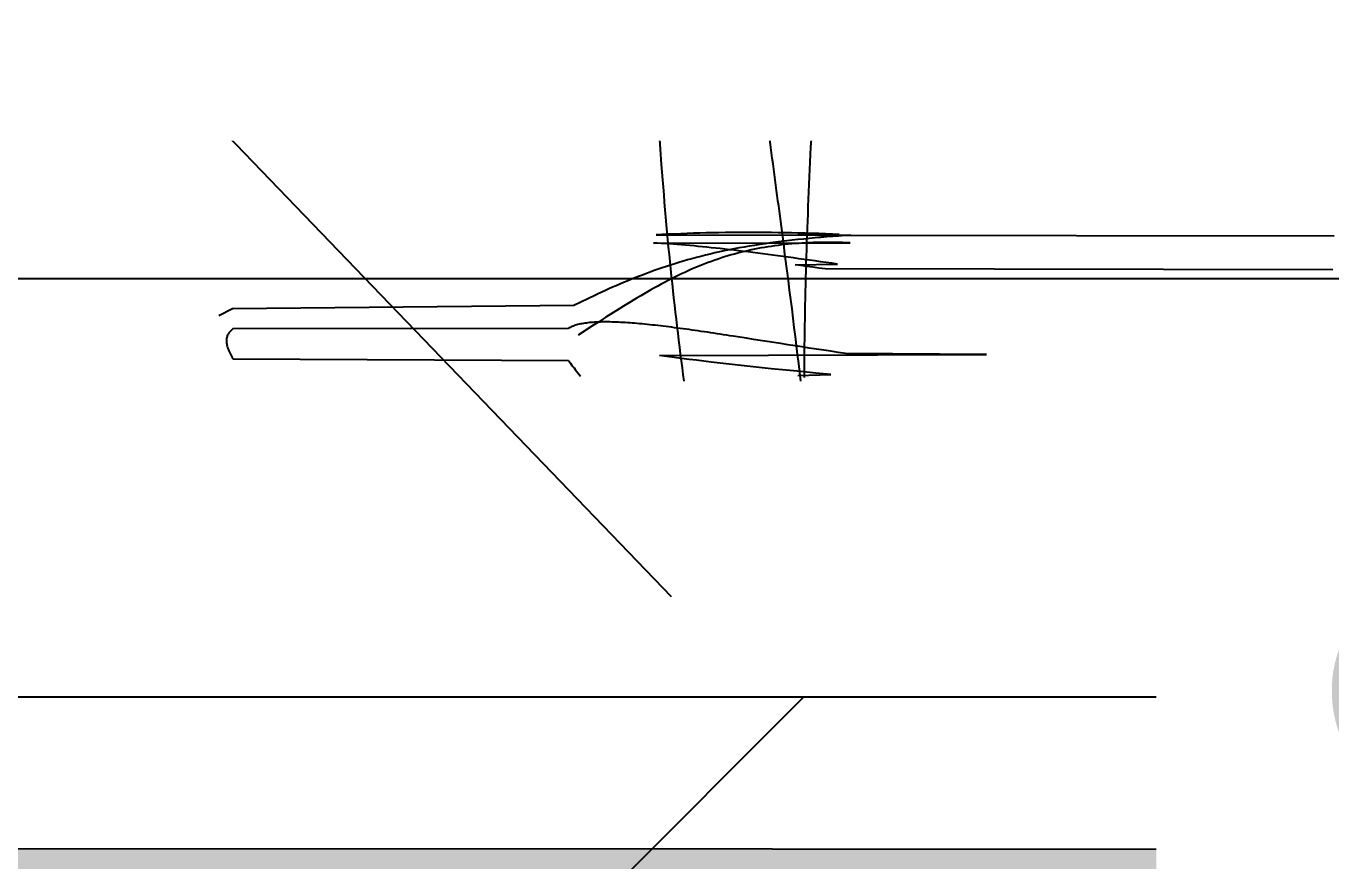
# Model space of a CAD drawing. Extents: x -74236 to 286982, y -14633 to 132816.
# Drawn here: x 95207.6 to 95597.7, y 103971.3 to 104220.7 of the extents above; entities that cross this region are included whole.
import ezdxf

# ---------------------------------------------------------------- set-up
doc = ezdxf.new("R2010")
doc.units = 0
doc.header["$LTSCALE"] = 10
doc.header["$MEASUREMENT"] = 0
doc.header["$PDSIZE"] = 5
for name, color, linetype in [('1活动家具', 4, 'Continuous'), ('3地坪', 8, 'Continuous'), ('5顶面布置', 3, 'Continuous'), ('5顶面标注', 3, 'Continuous'), ('7开关', 1, 'Continuous'), ('图框', 4, 'Continuous')]:
    doc.layers.add(name, color=color, linetype=linetype)
doc.styles.get("Standard").update_dxf_attribs({"font": 'gbenor.shx', "bigfont": 'gbcbig.shx'})
doc.dimstyles.new('wl20', dxfattribs={"dimscale": 60, "dimtxt": 1.8, "dimasz": 0.03, "dimexe": 0, "dimexo": 0.625, "dimgap": 0.2, "dimtad": 1, "dimdec": 0, "dimrnd": 0.05, "dimdsep": 46, "dimtxsty": 'Standard', "dimblk": 'BZ', "dimcen": 0.06, "dimclrd": 127, "dimclre": 127, "dimclrt": 1, "dimadec": 0, "dimazin": 0, "dimtfac": 1, "dimtdec": 0, "dimtix": 1, "dimtmove": 2, "dimatfit": 3, "dimldrblk": 'jt', "dimfxl": 1, "dimtvp": 1, "dimtfill": 1, "dimtolj": 1, "dimtzin": 0, "dimarcsym": 0})

# ---------------------------------------------------------------- blocks, each defined once
blk = doc.blocks.new('BZ')
at = {"layer": '图框', "linetype": 'Continuous'}
blk.add_hatch(color=2, dxfattribs=at).paths.add_polyline_path([(9.59, 6.47), (6.57, 9.41), (-10.49, -7.49), (-7.44, -10.7)])
blk.add_lwpolyline([(-7.44, -10.7), (9.59, 6.47), (6.57, 9.41), (-10.49, -7.49), (-7.44, -10.7)], dxfattribs=at)
blk = doc.blocks.new('*D464')
at = {"layer": '5顶面标注', "color": 127, "lineweight": -2, "transparency": 16777216}
for p, q in [((95820, 103976.49), (95820, 103978.29)), ((96002.5, 103974.69), (95820, 103974.69)), ((95820, 103974.69), (95820, 103934.43)), ((96002.5, 103934.43), (95820, 103934.43)), ((95820, 103932.63), (95820, 103930.83))]:
    blk.add_line(p, q, dxfattribs=at)
at = {"layer": 'Defpoints', "color": 0, "transparency": 16777216}
for p in [(96040, 103974.69), (96040, 103934.43)]:
    blk.add_point(p, dxfattribs=at)
at = {"layer": '5顶面标注', "color": 127, "lineweight": -2, "transparency": 16777216, "xscale": 1.8, "yscale": 1.8, "zscale": 1.8}
for p, rotation in [((95820, 103974.69), 270), ((95820, 103934.43), 90)]:
    blk.add_blockref('BZ', p, dxfattribs=dict(at, rotation=rotation))
at = {"layer": '5顶面标注', "color": 1, "transparency": 16777216, "insert": (95703, 103954.56), "char_height": 210, "attachment_point": 5, "rotation": 90, "bg_fill": 3, "box_fill_scale": 1.25, "bg_fill_color": 256, "bg_fill_true_color": 13158600, "bg_fill_transparency": 0}
blk.add_mtext('\\A1;40', dxfattribs=at)
at = {"layer": 'Defpoints', "color": 0, "transparency": 16777216}
blk.add_point((95820, 103934.43), dxfattribs=at)
blk = doc.blocks.new('jt')
at = {"layer": '图框', "linetype": 'Continuous'}
blk.add_hatch(color=2, dxfattribs=at).paths.add_polyline_path([(-22, 17.67), (-16.75, 22.22), (0, 0), (-16.7, -22.03), (-22.01, -17.6), (-5.68, -0.01)])
blk.add_lwpolyline([(-22, 17.67), (-16.75, 22.22), (0, 0), (-16.7, -22.03), (-22.01, -17.6), (-5.68, -0.01), (-22, 17.67)], dxfattribs=at)
blk = doc.blocks.new('*D496')
at = {"layer": '7开关', "color": 127, "lineweight": -2, "transparency": 16777216}
for p, q in [((94384.15, 103971.93), (94384.15, 104227.01)), ((94385.95, 104227.01), (96082.35, 104227.01)), ((96084.15, 103971.93), (96084.15, 104227.01))]:
    blk.add_line(p, q, dxfattribs=at)
at = {"layer": 'Defpoints', "color": 0, "transparency": 16777216}
for p in [(96084.15, 104227.01), (94384.15, 103934.43), (96084.15, 103934.43)]:
    blk.add_point(p, dxfattribs=at)
at = {"layer": '7开关', "color": 127, "lineweight": -2, "transparency": 16777216, "xscale": 1.8, "yscale": 1.8, "zscale": 1.8, "rotation": 180}
blk.add_blockref('BZ', (94384.15, 104227.01), dxfattribs=at)
at = {"layer": '7开关', "color": 127, "lineweight": -2, "transparency": 16777216, "xscale": 1.8, "yscale": 1.8, "zscale": 1.8}
blk.add_blockref('BZ', (96084.15, 104227.01), dxfattribs=at)
at = {"layer": '7开关', "color": 1, "transparency": 16777216, "insert": (95234.15, 104344.01), "char_height": 210, "attachment_point": 5, "bg_fill": 3, "box_fill_scale": 1.25, "bg_fill_color": 256, "bg_fill_true_color": 13158600, "bg_fill_transparency": 0}
blk.add_mtext('\\A1;1700', dxfattribs=at)

msp = doc.modelspace()

# ---------------------------------------------------------------- hatches: boundary and pattern name
at = {"layer": '3地坪'}
h = msp.add_hatch(dxfattribs=at)
h.set_pattern_fill('DOLMIT', color=253, scale=500, double=1)
h.set_pattern_definition([(0, (98189.9, 109270.12), (0, 125), []), (45, (98189.9, 109270.1), (-250, 250), [176.777, -353.553])])
h.paths.add_polyline_path([(97734.15, 105844.43), (98224.15, 105844.43), (98224.15, 107104.43), (98124.15, 107104.43), (97324.15, 107104.43), (94384.15, 107104.43), (94384.15, 103934.43), (97734.15, 103934.43)])
at = {"layer": '5顶面标注'}
h = msp.add_hatch(dxfattribs=at)
h.set_pattern_fill('AR-SAND', color=253, scale=60, double=1)
h.set_pattern_definition([(37.5, (0, 0), (-3.7796, 115.609426), [0, -91.2, 0, -102, 0, -97.5]), (7.5, (0, 0), (106.1866, 169.32876), [0, -49.2, 0, -82.2, 0, -31.5]), (327.5, (-73.8, 0), (186.84851, 0.33954), [0, -30, 0, -108, 0, -141]), (317.5, (-73.8, 0), (180.3676, 52.66053), [0, -15, 0, -70.8, 0, -81])])
h.paths.add_polyline_path([(97723.95, 106054.01), (97523.95, 106054.01), (97523.95, 106186.63), (97223.95, 106186.63), (97223.95, 106286.63), (97203.95, 106286.63), (97143.75, 106286.63), (97143.75, 106054.01), (97143.75, 103974.43), (94574.15, 103975.03), (94574.15, 107065.03), (97143.75, 107064.43), (97143.75, 106786.63), (97223.95, 106786.63), (97223.95, 106886.63), (97338.95, 106886.63), (97338.95, 106910.25), (97368.95, 106910.25), (97368.95, 106886.63), (97430.95, 106886.63), (97430.95, 106896.63), (97456.95, 106896.63), (97523.95, 106894.12), (97523.95, 107054.01), (97723.95, 107054.01)], flags=16)
h.paths.add_polyline_path([(97723.95, 106054.01), (97523.95, 106054.01), (97523.95, 106186.63), (97223.95, 106186.63), (97223.95, 106286.63), (97203.95, 106286.63), (97143.75, 106286.63), (96977.56, 106302.16), (97143.75, 106302.16), (97143.75, 106786.63), (97223.95, 106786.63), (97223.95, 106886.63), (97338.95, 106886.63), (97338.95, 106910.25), (97368.95, 106910.25), (97368.95, 106886.63), (97430.95, 106886.63), (97430.95, 106896.63), (97456.95, 106896.63), (97523.95, 106894.12), (97523.95, 107054.01), (97723.95, 107054.01)], flags=16)
h.paths.add_polyline_path([(97238.95, 106859.96, -0.414216), (97232.29, 106866.63), (97230.9, 106859.96)], flags=0)
h.paths.add_polyline_path([(97703.95, 106213.29), (97708.95, 106213.29, -1.000005), (97708.95, 106199.96), (97703.95, 106199.96), (97703.95, 106074.01), (97543.95, 106074.01), (97543.95, 107034.01), (97703.95, 107034.01), (97703.95, 106873.29), (97708.95, 106873.29, -0.999995), (97708.95, 106859.96), (97703.95, 106859.96)], flags=0)
h.paths.add_polyline_path([(94534.15, 107104.43), (94534.15, 103934.43), (97734.15, 103934.43), (97734.15, 105844.43), (98224.15, 105844.43), (98224.15, 107104.43)])

# ---------------------------------------------------------------- linework, layer by layer
at = {"layer": '1活动家具', "color": 8}
for p, q in [((95237.24, 104219.77), (95239.98, 104305.07)), ((95395.47, 104220.52), (95395.41, 104222.8)), ((95444.4, 104218.98), (95444.74, 104223.65)), ((95400.56, 104050.23), (95237.24, 104219.77)), ((95395.54, 104218.24), (95395.47, 104220.52)), ((95395.62, 104215.95), (95395.54, 104218.24)), ((95444.06, 104214.32), (95444.4, 104218.98)), ((95395.79, 104211.37), (95395.62, 104215.95)), ((95443.75, 104209.68), (95444.06, 104214.32)), ((95395.99, 104206.79), (95395.79, 104211.37)), ((95443.45, 104205.06), (95443.75, 104209.68)), ((95396.2, 104202.2), (95395.99, 104206.79)), ((95443.3, 104202.76), (95443.45, 104205.06)), ((95396.44, 104197.62), (95396.2, 104202.2)), ((95443.16, 104200.47), (95443.3, 104202.76)), ((95396.7, 104193.04), (95396.44, 104197.62)), ((95442.89, 104195.89), (95443.02, 104198.18)), ((95443.02, 104198.18), (95443.16, 104200.47)), ((95442.63, 104191.35), (95442.75, 104193.62)), ((95442.75, 104193.62), (95442.89, 104195.89)), ((95396.99, 104188.47), (95396.7, 104193.04)), ((95442.5, 104189.08), (95442.63, 104191.35)), ((95397.29, 104183.91), (95396.99, 104188.47)), ((95442.27, 104184.57), (95442.38, 104186.82)), ((95442.38, 104186.82), (95442.5, 104189.08)), ((95397.61, 104179.37), (95397.29, 104183.91)), ((95442.05, 104180.09), (95442.15, 104182.33)), ((95442.15, 104182.33), (95442.27, 104184.57)), ((95397.96, 104174.84), (95397.61, 104179.37)), ((95441.84, 104175.65), (95441.94, 104177.87)), ((95441.94, 104177.87), (95442.05, 104180.09)), ((95398.13, 104172.58), (95397.96, 104174.84)), ((95441.74, 104173.44), (95441.84, 104175.65)), ((95398.32, 104170.33), (95398.13, 104172.58)), ((95398.5, 104168.08), (95398.32, 104170.33)), ((95441.55, 104169.04), (95441.64, 104171.23)), ((95441.64, 104171.23), (95441.74, 104173.44)), ((95398.7, 104165.84), (95398.5, 104168.08)), ((95441.38, 104164.68), (95441.46, 104166.85)), ((95441.46, 104166.85), (95441.55, 104169.04)), ((95398.89, 104163.6), (95398.7, 104165.84)), ((95399.09, 104161.37), (95398.89, 104163.6)), ((95441.21, 104160.35), (95441.29, 104162.51)), ((95441.29, 104162.51), (95441.38, 104164.68)), ((95399.29, 104159.15), (95399.09, 104161.37)), ((95399.5, 104156.93), (95399.29, 104159.15)), ((95441.14, 104158.2), (95441.21, 104160.35)), ((95399.71, 104154.72), (95399.5, 104156.93)), ((95399.93, 104152.52), (95399.71, 104154.72)), ((95441, 104153.94), (95441.07, 104156.06)), ((95441.07, 104156.06), (95441.14, 104158.2)), ((95400.15, 104150.33), (95399.93, 104152.52)), ((95440.87, 104149.71), (95440.93, 104151.82)), ((95440.93, 104151.82), (95441, 104153.94)), ((95400.37, 104148.15), (95400.15, 104150.33)), ((95400.6, 104145.97), (95400.37, 104148.15)), ((95440.75, 104145.53), (95440.81, 104147.61)), ((95440.81, 104147.61), (95440.87, 104149.71)), ((95400.83, 104143.81), (95400.6, 104145.97)), ((95401.06, 104141.65), (95400.83, 104143.81)), ((95440.65, 104141.39), (95440.7, 104143.45)), ((95440.7, 104143.45), (95440.75, 104145.53)), ((95401.3, 104139.5), (95401.06, 104141.65)), ((95401.54, 104137.37), (95401.3, 104139.5)), ((95440.56, 104137.3), (95440.6, 104139.34)), ((95440.6, 104139.34), (95440.65, 104141.39)), ((95401.78, 104135.24), (95401.54, 104137.37)), ((95402.02, 104133.13), (95401.78, 104135.24)), ((95440.48, 104133.25), (95440.52, 104135.27)), ((95440.52, 104135.27), (95440.56, 104137.3)), ((95370.84, 104130.97), (95370.53, 104130.84)), ((95371.16, 104131.1), (95370.84, 104130.97)), ((95371.49, 104131.22), (95371.16, 104131.1)), ((95371.84, 104131.33), (95371.49, 104131.22)), ((95372.21, 104131.44), (95371.84, 104131.33)), ((95372.58, 104131.54), (95372.21, 104131.44)), ((95372.97, 104131.63), (95372.58, 104131.54)), ((95373.38, 104131.72), (95372.97, 104131.63)), ((95373.79, 104131.8), (95373.38, 104131.72)), ((95374.22, 104131.88), (95373.79, 104131.8)), ((95374.66, 104131.95), (95374.22, 104131.88)), ((95375.12, 104132.01), (95374.66, 104131.95)), ((95375.59, 104132.07), (95375.12, 104132.01)), ((95376.07, 104132.12), (95375.59, 104132.07)), ((95376.56, 104132.16), (95376.07, 104132.12)), ((95377.06, 104132.2), (95376.56, 104132.16)), ((95377.58, 104132.24), (95377.06, 104132.2)), ((95378.11, 104132.26), (95377.58, 104132.24)), ((95378.65, 104132.29), (95378.11, 104132.26)), ((95379.2, 104132.31), (95378.65, 104132.29)), ((95379.76, 104132.32), (95379.2, 104132.31)), ((95380.34, 104132.33), (95379.76, 104132.32)), ((95380.93, 104132.33), (95380.34, 104132.33)), ((95381.52, 104132.32), (95380.93, 104132.33)), ((95382.13, 104132.32), (95381.52, 104132.32)), ((95382.75, 104132.3), (95382.13, 104132.32)), ((95383.38, 104132.29), (95382.75, 104132.3)), ((95384.02, 104132.26), (95383.38, 104132.29)), ((95384.68, 104132.24), (95384.02, 104132.26)), ((95385.34, 104132.2), (95384.68, 104132.24)), ((95386.01, 104132.17), (95385.34, 104132.2)), ((95386.7, 104132.13), (95386.01, 104132.17)), ((95387.39, 104132.08), (95386.7, 104132.13)), ((95388.09, 104132.03), (95387.39, 104132.08)), ((95388.81, 104131.98), (95388.09, 104132.03)), ((95389.53, 104131.92), (95388.81, 104131.98)), ((95390.26, 104131.86), (95389.53, 104131.92)), ((95391, 104131.79), (95390.26, 104131.86)), ((95391.75, 104131.72), (95391, 104131.79)), ((95392.52, 104131.65), (95391.75, 104131.72)), ((95393.29, 104131.57), (95392.52, 104131.65)), ((95394.06, 104131.49), (95393.29, 104131.57)), ((95394.85, 104131.41), (95394.06, 104131.49)), ((95395.65, 104131.32), (95394.85, 104131.41)), ((95396.45, 104131.23), (95395.65, 104131.32)), ((95397.27, 104131.13), (95396.45, 104131.23)), ((95398.09, 104131.04), (95397.27, 104131.13)), ((95398.92, 104130.93), (95398.09, 104131.04)), ((95402.27, 104131.02), (95402.02, 104133.13)), ((95402.52, 104128.93), (95402.27, 104131.02)), ((95440.42, 104129.26), (95440.45, 104131.25)), ((95440.45, 104131.25), (95440.48, 104133.25)), ((95267.51, 104127.19), (95267.49, 104126.91)), ((95267.55, 104127.46), (95267.51, 104127.19)), ((95267.6, 104127.72), (95267.55, 104127.46)), ((95267.67, 104127.97), (95267.6, 104127.72)), ((95267.75, 104128.22), (95267.67, 104127.97)), ((95267.85, 104128.45), (95267.75, 104128.22)), ((95267.97, 104128.68), (95267.85, 104128.45)), ((95268.1, 104128.9), (95267.97, 104128.68)), ((95268.24, 104129.12), (95268.1, 104128.9)), ((95268.4, 104129.32), (95268.24, 104129.12)), ((95268.58, 104129.52), (95268.4, 104129.32)), ((95268.77, 104129.71), (95268.58, 104129.52)), ((95268.98, 104129.89), (95268.77, 104129.71)), ((95269.2, 104130.07), (95268.98, 104129.89)), ((95269.44, 104130.24), (95269.2, 104130.07)), ((95369.69, 104130.4), (95269.44, 104130.24)), ((95369.96, 104130.55), (95369.69, 104130.4)), ((95370.24, 104130.7), (95369.96, 104130.55)), ((95370.53, 104130.84), (95370.24, 104130.7)), ((95399.76, 104130.83), (95398.92, 104130.93)), ((95400.6, 104130.72), (95399.76, 104130.83)), ((95401.46, 104130.61), (95400.6, 104130.72)), ((95402.32, 104130.5), (95401.46, 104130.61)), ((95403.19, 104130.38), (95402.32, 104130.5)), ((95402.78, 104126.85), (95402.52, 104128.93)), ((95404.07, 104130.27), (95403.19, 104130.38)), ((95404.95, 104130.14), (95404.07, 104130.27)), ((95405.85, 104130.02), (95404.95, 104130.14)), ((95406.74, 104129.89), (95405.85, 104130.02)), ((95407.65, 104129.77), (95406.74, 104129.89)), ((95408.56, 104129.64), (95407.65, 104129.77)), ((95409.48, 104129.5), (95408.56, 104129.64)), ((95410.41, 104129.37), (95409.48, 104129.5)), ((95411.34, 104129.23), (95410.41, 104129.37)), ((95412.28, 104129.09), (95411.34, 104129.23)), ((95413.23, 104128.95), (95412.28, 104129.09)), ((95414.18, 104128.81), (95413.23, 104128.95)), ((95415.14, 104128.66), (95414.18, 104128.81)), ((95416.1, 104128.51), (95415.14, 104128.66)), ((95417.07, 104128.37), (95416.1, 104128.51)), ((95418.05, 104128.22), (95417.07, 104128.37)), ((95419.03, 104128.06), (95418.05, 104128.22)), ((95421.01, 104127.76), (95419.03, 104128.06)), ((95423.01, 104127.45), (95421.01, 104127.76)), ((95425.03, 104127.13), (95423.01, 104127.45)), ((95427.06, 104126.81), (95425.03, 104127.13)), ((95440.36, 104125.31), (95440.39, 104127.28)), ((95440.39, 104127.28), (95440.42, 104129.26)), ((95267.49, 104126.91), (95267.49, 104126.63)), ((95267.49, 104126.63), (95267.5, 104126.33)), ((95267.5, 104126.33), (95267.53, 104126.03)), ((95267.53, 104126.03), (95267.58, 104125.72)), ((95267.58, 104125.72), (95267.64, 104125.4)), ((95267.64, 104125.4), (95267.72, 104125.07)), ((95267.72, 104125.07), (95267.82, 104124.73)), ((95267.82, 104124.73), (95267.94, 104124.39)), ((95267.94, 104124.39), (95268.07, 104124.03)), ((95268.07, 104124.03), (95268.22, 104123.67)), ((95268.22, 104123.67), (95268.39, 104123.29)), ((95268.39, 104123.29), (95268.57, 104122.91)), ((95403.03, 104124.78), (95402.78, 104126.85)), ((95403.29, 104122.73), (95403.03, 104124.78)), ((95429.12, 104126.49), (95427.06, 104126.81)), ((95431.19, 104126.17), (95429.12, 104126.49)), ((95433.28, 104125.84), (95431.19, 104126.17)), ((95435.38, 104125.51), (95433.28, 104125.84)), ((95437.5, 104125.18), (95435.38, 104125.51)), ((95439.63, 104124.86), (95437.5, 104125.18)), ((95441.77, 104124.53), (95439.63, 104124.86)), ((95440.32, 104121.42), (95440.34, 104123.36)), ((95440.34, 104123.36), (95440.36, 104125.31)), ((95443.92, 104124.2), (95441.77, 104124.53)), ((95446.08, 104123.88), (95443.92, 104124.2)), ((95448.25, 104123.56), (95446.08, 104123.88)), ((95450.43, 104123.24), (95448.25, 104123.56)), ((95452.62, 104122.93), (95450.43, 104123.24)), ((95268.57, 104122.91), (95268.78, 104122.52)), ((95268.78, 104122.52), (95269, 104122.12)), ((95269, 104122.12), (95269.24, 104121.7)), ((95269.24, 104121.7), (95269.5, 104121.28)), ((95269.5, 104121.28), (95369.77, 104120.85)), ((95369.77, 104120.85), (95370.07, 104120.41)), ((95370.07, 104120.41), (95370.38, 104119.96)), ((95370.38, 104119.96), (95370.71, 104119.51)), ((95370.71, 104119.51), (95371.06, 104119.04)), ((95396.98, 104122.31), (95494.78, 104122.62)), ((95399.18, 104122.02), (95396.98, 104122.31)), ((95401.38, 104121.72), (95399.18, 104122.02)), ((95403.59, 104121.43), (95401.38, 104121.72)), ((95403.56, 104120.68), (95403.29, 104122.73)), ((95403.82, 104118.66), (95403.56, 104120.68)), ((95405.8, 104121.15), (95403.59, 104121.43)), ((95408.02, 104120.87), (95405.8, 104121.15)), ((95410.24, 104120.6), (95408.02, 104120.87)), ((95412.46, 104120.33), (95410.24, 104120.6)), ((95416.92, 104119.81), (95412.46, 104120.33)), ((95421.38, 104119.3), (95416.92, 104119.81)), ((95425.85, 104118.82), (95421.38, 104119.3)), ((95440.29, 104117.59), (95440.3, 104119.5)), ((95440.3, 104119.5), (95440.32, 104121.42)), ((95494.78, 104122.62), (95452.62, 104122.93)), ((95371.06, 104119.04), (95371.41, 104118.57)), ((95371.41, 104118.57), (95371.78, 104118.09)), ((95371.78, 104118.09), (95372.16, 104117.61)), ((95372.16, 104117.61), (95372.55, 104117.12)), ((95372.55, 104117.12), (95373.34, 104116.13)), ((95404.09, 104116.64), (95403.82, 104118.66)), ((95404.36, 104114.64), (95404.09, 104116.64)), ((95430.33, 104118.35), (95425.85, 104118.82)), ((95434.81, 104117.91), (95430.33, 104118.35)), ((95439.28, 104117.48), (95434.81, 104117.91)), ((95438.29, 104116.29), (95448.23, 104116.67)), ((95443.76, 104117.07), (95439.28, 104117.48)), ((95440.28, 104115.69), (95440.29, 104117.59)), ((95448.23, 104116.67), (95443.76, 104117.07))]:
    msp.add_line(p, q, dxfattribs=at)
at = {"layer": '1活动家具', "color": 8, "extrusion": (0, 0, -1)}
for p, q in [((95425.36, 104219.26), (95425.1, 104221.1)), ((95425.63, 104217.42), (95425.36, 104219.26)), ((95425.89, 104215.59), (95425.63, 104217.42)), ((95426.15, 104213.78), (95425.89, 104215.59)), ((95426.41, 104211.97), (95426.15, 104213.78)), ((95426.66, 104210.18), (95426.41, 104211.97)), ((95426.91, 104208.39), (95426.66, 104210.18)), ((95427.17, 104206.62), (95426.91, 104208.39)), ((95427.41, 104204.86), (95427.17, 104206.62)), ((95427.66, 104203.1), (95427.41, 104204.86)), ((95427.91, 104201.36), (95427.66, 104203.1)), ((95428.15, 104199.63), (95427.91, 104201.36)), ((95428.39, 104197.91), (95428.15, 104199.63)), ((95428.63, 104196.2), (95428.39, 104197.91)), ((95428.86, 104194.5), (95428.63, 104196.2)), ((95429.1, 104192.8), (95428.86, 104194.5)), ((95429.33, 104191.12), (95429.1, 104192.8)), ((95429.56, 104189.45), (95429.33, 104191.12)), ((95429.79, 104187.79), (95429.56, 104189.45)), ((95430.02, 104186.13), (95429.79, 104187.79)), ((95430.24, 104184.49), (95430.02, 104186.13)), ((95430.47, 104182.85), (95430.24, 104184.49)), ((95430.69, 104181.23), (95430.47, 104182.85)), ((95430.91, 104179.61), (95430.69, 104181.23)), ((95431.13, 104178), (95430.91, 104179.61)), ((95431.34, 104176.4), (95431.13, 104178)), ((95431.56, 104174.81), (95431.34, 104176.4)), ((95431.77, 104173.23), (95431.56, 104174.81)), ((95431.98, 104171.65), (95431.77, 104173.23)), ((95432.19, 104170.09), (95431.98, 104171.65)), ((95432.4, 104168.53), (95432.19, 104170.09)), ((95432.61, 104166.98), (95432.4, 104168.53)), ((95432.81, 104165.44), (95432.61, 104166.98)), ((95433.01, 104163.91), (95432.81, 104165.44)), ((95433.21, 104162.39), (95433.01, 104163.91)), ((95433.41, 104160.87), (95433.21, 104162.39)), ((95397.76, 104158.43), (95395.93, 104158.33)), ((95395.93, 104158.33), (95454.14, 104158.23)), ((95399.6, 104158.52), (95397.76, 104158.43)), ((95401.46, 104158.6), (95399.6, 104158.52)), ((95403.33, 104158.68), (95401.46, 104158.6)), ((95405.2, 104158.75), (95403.33, 104158.68)), ((95407.09, 104158.81), (95405.2, 104158.75)), ((95408.99, 104158.86), (95407.09, 104158.81)), ((95410.9, 104158.91), (95408.99, 104158.86)), ((95412.82, 104158.95), (95410.9, 104158.91)), ((95414.74, 104158.98), (95412.82, 104158.95)), ((95416.68, 104159.01), (95414.74, 104158.98)), ((95418.63, 104159.03), (95416.68, 104159.01)), ((95420.58, 104159.04), (95418.63, 104159.03)), ((95422.54, 104159.05), (95420.58, 104159.04)), ((95424.51, 104159.05), (95422.54, 104159.05)), ((95426.49, 104159.04), (95424.51, 104159.05)), ((95428.48, 104159.03), (95426.49, 104159.04)), ((95430.47, 104159.01), (95428.48, 104159.03)), ((95432.47, 104158.99), (95430.47, 104159.01)), ((95434.48, 104158.95), (95432.47, 104158.99)), ((95433.61, 104159.36), (95433.41, 104160.87)), ((95433.81, 104157.86), (95433.61, 104159.36)), ((95436.49, 104158.92), (95434.48, 104158.95)), ((95438.51, 104158.87), (95436.49, 104158.92)), ((95438.35, 104158.41), (95450.72, 104158.5)), ((95440.41, 104158.33), (95438.35, 104158.41)), ((95440.53, 104158.83), (95438.51, 104158.87)), ((95444.52, 104158.13), (95440.41, 104158.33)), ((95442.56, 104158.77), (95440.53, 104158.83)), ((95444.59, 104158.71), (95442.56, 104158.77)), ((95446.63, 104158.64), (95444.59, 104158.71)), ((95448.67, 104158.57), (95446.63, 104158.64)), ((95450.72, 104158.5), (95448.67, 104158.57)), ((95395.13, 104155.91), (95454, 104155.96)), ((95396.3, 104155.85), (95395.13, 104155.91)), ((95397.48, 104155.79), (95396.3, 104155.85)), ((95398.67, 104155.72), (95397.48, 104155.79)), ((95399.86, 104155.64), (95398.67, 104155.72)), ((95401.07, 104155.56), (95399.86, 104155.64)), ((95402.29, 104155.47), (95401.07, 104155.56)), ((95403.53, 104155.37), (95402.29, 104155.47)), ((95404.77, 104155.27), (95403.53, 104155.37)), ((95406.02, 104155.16), (95404.77, 104155.27)), ((95407.29, 104155.04), (95406.02, 104155.16)), ((95408.57, 104154.92), (95407.29, 104155.04)), ((95409.86, 104154.8), (95408.57, 104154.92)), ((95411.16, 104154.66), (95409.86, 104154.8)), ((95412.47, 104154.52), (95411.16, 104154.66)), ((95413.8, 104154.38), (95412.47, 104154.52)), ((95415.14, 104154.23), (95413.8, 104154.38)), ((95420.78, 104154.43), (95419.28, 104154.14)), ((95422.29, 104154.7), (95420.78, 104154.43)), ((95423.82, 104154.96), (95422.29, 104154.7)), ((95425.37, 104155.21), (95423.82, 104154.96)), ((95426.93, 104155.46), (95425.37, 104155.21)), ((95427.36, 104154.43), (95426.35, 104154.24)), ((95428.52, 104155.69), (95426.93, 104155.46)), ((95428.36, 104154.6), (95427.36, 104154.43)), ((95429.37, 104154.77), (95428.36, 104154.6)), ((95430.12, 104155.92), (95428.52, 104155.69)), ((95430.38, 104154.92), (95429.37, 104154.77)), ((95431.73, 104156.14), (95430.12, 104155.92)), ((95431.39, 104155.07), (95430.38, 104154.92)), ((95432.41, 104155.2), (95431.39, 104155.07)), ((95433.37, 104156.35), (95431.73, 104156.14)), ((95433.43, 104155.33), (95432.41, 104155.2)), ((95435.02, 104156.55), (95433.37, 104156.35)), ((95434.46, 104155.44), (95433.43, 104155.33)), ((95434, 104156.37), (95433.81, 104157.86)), ((95434.2, 104154.88), (95434, 104156.37)), ((95434.39, 104153.4), (95434.2, 104154.88)), ((95435.49, 104155.55), (95434.46, 104155.44)), ((95436.68, 104156.74), (95435.02, 104156.55)), ((95436.53, 104155.64), (95435.49, 104155.55)), ((95437.57, 104155.73), (95436.53, 104155.64)), ((95438.36, 104156.93), (95436.68, 104156.74)), ((95438.62, 104155.8), (95437.57, 104155.73)), ((95440.06, 104157.1), (95438.36, 104156.93)), ((95439.67, 104155.87), (95438.62, 104155.8)), ((95440.73, 104155.93), (95439.67, 104155.87)), ((95441.77, 104157.27), (95440.06, 104157.1)), ((95441.8, 104155.98), (95440.73, 104155.93)), ((95443.5, 104157.43), (95441.77, 104157.27)), ((95442.87, 104156.02), (95441.8, 104155.98)), ((95443.95, 104156.05), (95442.87, 104156.02)), ((95445.24, 104157.58), (95443.5, 104157.43)), ((95445.03, 104156.07), (95443.95, 104156.05)), ((95598.65, 104157.92), (95444.52, 104158.13)), ((95446.13, 104156.09), (95445.03, 104156.07)), ((95446.99, 104157.73), (95445.24, 104157.58)), ((95447.23, 104156.09), (95446.13, 104156.09)), ((95448.76, 104157.86), (95446.99, 104157.73)), ((95448.33, 104156.09), (95447.23, 104156.09)), ((95449.45, 104156.08), (95448.33, 104156.09)), ((95450.54, 104157.99), (95448.76, 104157.86)), ((95450.57, 104156.06), (95449.45, 104156.08)), ((95452.33, 104158.11), (95450.54, 104157.99)), ((95451.71, 104156.03), (95450.57, 104156.06)), ((95452.85, 104156), (95451.71, 104156.03)), ((95454.14, 104158.23), (95452.33, 104158.11)), ((95454, 104155.96), (95452.85, 104156)), ((95404.07, 104150.47), (95402.79, 104150.09)), ((95405.37, 104150.85), (95404.07, 104150.47)), ((95406.68, 104151.21), (95405.37, 104150.85)), ((95408.01, 104151.57), (95406.68, 104151.21)), ((95409.36, 104151.93), (95408.01, 104151.57)), ((95410.72, 104152.27), (95409.36, 104151.93)), ((95412.1, 104152.6), (95410.72, 104152.27)), ((95413.5, 104152.93), (95412.1, 104152.6)), ((95413.49, 104150.77), (95412.51, 104150.42)), ((95414.48, 104151.11), (95413.49, 104150.77)), ((95414.92, 104153.25), (95413.5, 104152.93)), ((95415.47, 104151.44), (95414.48, 104151.11)), ((95416.35, 104153.56), (95414.92, 104153.25)), ((95416.5, 104154.08), (95415.14, 104154.23)), ((95416.45, 104151.75), (95415.47, 104151.44)), ((95417.81, 104153.85), (95416.35, 104153.56)), ((95417.44, 104152.05), (95416.45, 104151.75)), ((95417.87, 104153.92), (95416.5, 104154.08)), ((95418.42, 104152.34), (95417.44, 104152.05)), ((95419.28, 104154.14), (95417.81, 104153.85)), ((95419.25, 104153.75), (95417.87, 104153.92)), ((95419.41, 104152.62), (95418.42, 104152.34)), ((95420.65, 104153.58), (95419.25, 104153.75)), ((95420.4, 104152.88), (95419.41, 104152.62)), ((95421.38, 104153.14), (95420.4, 104152.88)), ((95422.06, 104153.41), (95420.65, 104153.58)), ((95422.37, 104153.38), (95421.38, 104153.14)), ((95423.48, 104153.23), (95422.06, 104153.41)), ((95423.37, 104153.61), (95422.37, 104153.38)), ((95424.36, 104153.83), (95423.37, 104153.61)), ((95424.92, 104153.05), (95423.48, 104153.23)), ((95425.36, 104154.04), (95424.36, 104153.83)), ((95426.38, 104152.86), (95424.92, 104153.05)), ((95426.35, 104154.24), (95425.36, 104154.04)), ((95427.85, 104152.67), (95426.38, 104152.86)), ((95429.34, 104152.47), (95427.85, 104152.67)), ((95430.84, 104152.27), (95429.34, 104152.47)), ((95432.36, 104152.07), (95430.84, 104152.27)), ((95433.9, 104151.86), (95432.36, 104152.07)), ((95435.45, 104151.65), (95433.9, 104151.86)), ((95434.58, 104151.93), (95434.39, 104153.4)), ((95434.77, 104150.47), (95434.58, 104151.93)), ((95434.96, 104149.01), (95434.77, 104150.47)), ((95437.02, 104151.44), (95435.45, 104151.65)), ((95438.61, 104151.22), (95437.02, 104151.44)), ((95440.22, 104151), (95438.61, 104151.22)), ((95441.84, 104150.78), (95440.22, 104151)), ((95443.48, 104150.56), (95441.84, 104150.78)), ((95445.14, 104150.33), (95443.48, 104150.56)), ((95393.04, 104146.79), (95391.88, 104146.35)), ((95394.21, 104147.22), (95393.04, 104146.79)), ((95395.4, 104147.65), (95394.21, 104147.22)), ((95396.6, 104148.07), (95395.4, 104147.65)), ((95397.81, 104148.49), (95396.6, 104148.07)), ((95399.04, 104148.9), (95397.81, 104148.49)), ((95400.27, 104149.3), (95399.04, 104148.9)), ((95401.53, 104149.7), (95400.27, 104149.3)), ((95402.79, 104150.09), (95401.53, 104149.7)), ((95403.57, 104146.68), (95402.56, 104146.2)), ((95404.57, 104147.15), (95403.57, 104146.68)), ((95405.57, 104147.61), (95404.57, 104147.15)), ((95406.57, 104148.05), (95405.57, 104147.61)), ((95407.56, 104148.48), (95406.57, 104148.05)), ((95408.55, 104148.89), (95407.56, 104148.48)), ((95409.54, 104149.29), (95408.55, 104148.89)), ((95410.53, 104149.68), (95409.54, 104149.29)), ((95411.52, 104150.06), (95410.53, 104149.68)), ((95412.51, 104150.42), (95411.52, 104150.06)), ((95435.14, 104147.56), (95434.96, 104149.01)), ((95435.51, 104144.68), (95435.14, 104147.56)), ((95437.55, 104149.39), (95450.23, 104149.63)), ((95439.3, 104149.15), (95437.55, 104149.39)), ((95441.07, 104148.91), (95439.3, 104149.15)), ((95442.86, 104148.67), (95441.07, 104148.91)), ((95444.66, 104148.42), (95442.86, 104148.67)), ((95446.48, 104148.17), (95444.66, 104148.42)), ((95446.82, 104150.1), (95445.14, 104150.33)), ((95598.31, 104147.92), (95446.48, 104148.17)), ((95448.51, 104149.86), (95446.82, 104150.1)), ((95450.23, 104149.63), (95448.51, 104149.86)), ((95382.93, 104142.67), (95381.85, 104142.19)), ((95384.02, 104143.14), (95382.93, 104142.67)), ((95385.11, 104143.61), (95384.02, 104143.14)), ((95386.22, 104144.08), (95385.11, 104143.61)), ((95387.33, 104144.54), (95386.22, 104144.08)), ((95388.45, 104145), (95387.33, 104144.54)), ((95389.58, 104145.46), (95388.45, 104145)), ((95390.73, 104145.91), (95389.58, 104145.46)), ((95391.88, 104146.35), (95390.73, 104145.91)), ((95396.48, 104143.04), (95395.45, 104142.48)), ((95397.5, 104143.6), (95396.48, 104143.04)), ((95398.51, 104144.14), (95397.5, 104143.6)), ((95399.53, 104144.67), (95398.51, 104144.14)), ((95400.54, 104145.19), (95399.53, 104144.67)), ((95401.55, 104145.7), (95400.54, 104145.19)), ((95402.56, 104146.2), (95401.55, 104145.7)), ((95435.88, 104141.83), (95435.51, 104144.68)), ((95375.5, 104139.25), (95373.43, 104138.25)), ((95377.6, 104140.24), (95375.5, 104139.25)), ((95378.65, 104140.73), (95377.6, 104140.24)), ((95379.71, 104141.22), (95378.65, 104140.73)), ((95380.78, 104141.7), (95379.71, 104141.22)), ((95381.85, 104142.19), (95380.78, 104141.7)), ((95389.28, 104138.9), (95388.25, 104138.28)), ((95390.31, 104139.52), (95389.28, 104138.9)), ((95391.35, 104140.13), (95390.31, 104139.52)), ((95392.38, 104140.73), (95391.35, 104140.13)), ((95393.4, 104141.32), (95392.38, 104140.73)), ((95394.43, 104141.9), (95393.4, 104141.32)), ((95395.45, 104142.48), (95394.43, 104141.9)), ((95436.23, 104139), (95435.88, 104141.83)), ((95436.59, 104136.2), (95436.23, 104139)), ((95269.32, 104136.23), (95265.23, 104134.2)), ((95371.37, 104137.24), (95269.32, 104136.23)), ((95373.43, 104138.25), (95371.37, 104137.24)), ((95383.05, 104135.07), (95380.97, 104133.75)), ((95385.13, 104136.37), (95383.05, 104135.07)), ((95386.17, 104137.01), (95385.13, 104136.37)), ((95387.21, 104137.65), (95386.17, 104137.01)), ((95388.25, 104138.28), (95387.21, 104137.65)), ((95436.94, 104133.42), (95436.59, 104136.2)), ((95376.79, 104131.07), (95372.61, 104128.36)), ((95378.88, 104132.41), (95376.79, 104131.07)), ((95380.97, 104133.75), (95378.88, 104132.41)), ((95437.28, 104130.67), (95436.94, 104133.42)), ((95437.62, 104127.94), (95437.28, 104130.67)), ((95437.95, 104125.24), (95437.62, 104127.94)), ((95438.28, 104122.55), (95437.95, 104125.24)), ((95438.61, 104119.88), (95438.28, 104122.55)), ((95438.93, 104117.24), (95438.61, 104119.88)), ((95439.25, 104114.61), (95438.93, 104117.24))]:
    msp.add_line(p, q, dxfattribs=at)
at = {"layer": '5顶面布置', "color": 3}
msp.add_lwpolyline([(97143.75, 103974.43), (94574.15, 103975.03), (94574.15, 107065.03), (97143.75, 107064.43)], close=True, dxfattribs=at)

# ---------------------------------------------------------------- next in the draw order: dimensions: what is measured, and where the dimension line sits
at = {"layer": '5顶面标注', "color": 253}
dim = msp.add_linear_dim(base=(95820, 103934.43), p1=(96040, 103974.69), p2=(96040, 103934.43), angle=90, dimstyle='wl20', override={"dimtxt": 3.5, "dimfxl": 300, "dimfxlon": 1, "dimarcsym": 1}, dxfattribs=at)
dim.commit()
dim.dimension.update_dxf_attribs({"geometry": '*D464', "text_midpoint": (95703, 103954.56)})

# ---------------------------------------------------------------- next in the draw order: dimensions: what is measured, and where the dimension line sits
at = {"layer": '7开关', "color": 6}
dim = msp.add_linear_dim(base=(96084.15, 104227.01), p1=(94384.15, 103934.43), p2=(96084.15, 103934.43), dimstyle='wl20', override={"dimtxt": 3.5, "dimfxl": 300, "dimfxlon": 1, "dimarcsym": 1}, dxfattribs=at)
dim.commit()
dim.dimension.update_dxf_attribs({"geometry": '*D496', "text_midpoint": (95234.15, 104344.01)})

doc.saveas('drawing.dxf')
